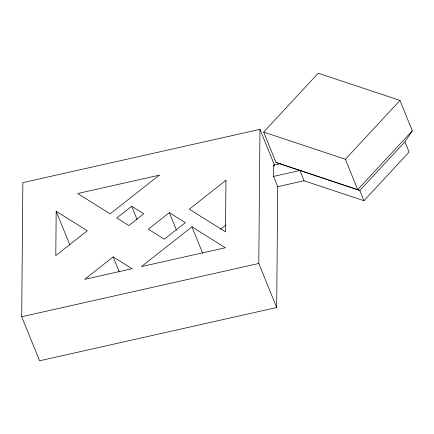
<?xml version="1.0" encoding="UTF-8"?>
<svg xmlns="http://www.w3.org/2000/svg" width="434" height="434" viewBox="0 0 434 434"><rect width="100%" height="100%" fill="white"/><g stroke="black" fill="none" stroke-linecap="round" stroke-linejoin="round"><path stroke-width="0.65" d="M280.798 163.493L273.664 165.094L273.566 176.416L277.733 186.68L276.686 307.527L39.592 360.79L21.7 316.728L22.861 182.606L259.961 129.343L274.576 165.338M56.176 211.277L55.791 255.561L87.305 230.769L56.176 211.277L69.901 245.074M276.686 307.527L258.794 263.465L259.961 129.343M404.927 141.799L412.3 130.78L399.964 100.4L318.241 73.21L263.671 132.072L276.008 162.452L359.824 190.445L363.99 200.709L409.094 152.057L404.927 141.799L359.824 190.445L276.008 162.452M412.3 130.78L357.724 189.642L345.388 159.262L399.964 100.4M131.686 206.264L116.773 217.993L128.817 225.539L143.73 213.805L131.686 206.264L137.019 219.409M169.336 212.649L148.319 229.179L164.307 239.194L185.318 222.658L169.336 212.649L176.454 230.177M113.165 256.89L84.592 279.371L132.039 268.711L113.165 256.89L119.263 271.912M191.964 226.825L141.392 266.606L225.371 247.743L191.964 226.825L202.64 253.114M220.548 229.179L225.859 224.996M273.566 176.416L299.889 170.502L304.055 180.766L363.99 200.709M277.733 186.68L304.055 180.766M21.7 316.728L258.794 263.465M263.671 132.072L345.388 159.262M273.664 165.094L274.158 166.303M225.957 180.322L225.506 231.864L189.284 209.177L225.957 180.322M159.245 175.195L110.133 213.837L77.691 193.515L159.245 175.195"/></g></svg>
